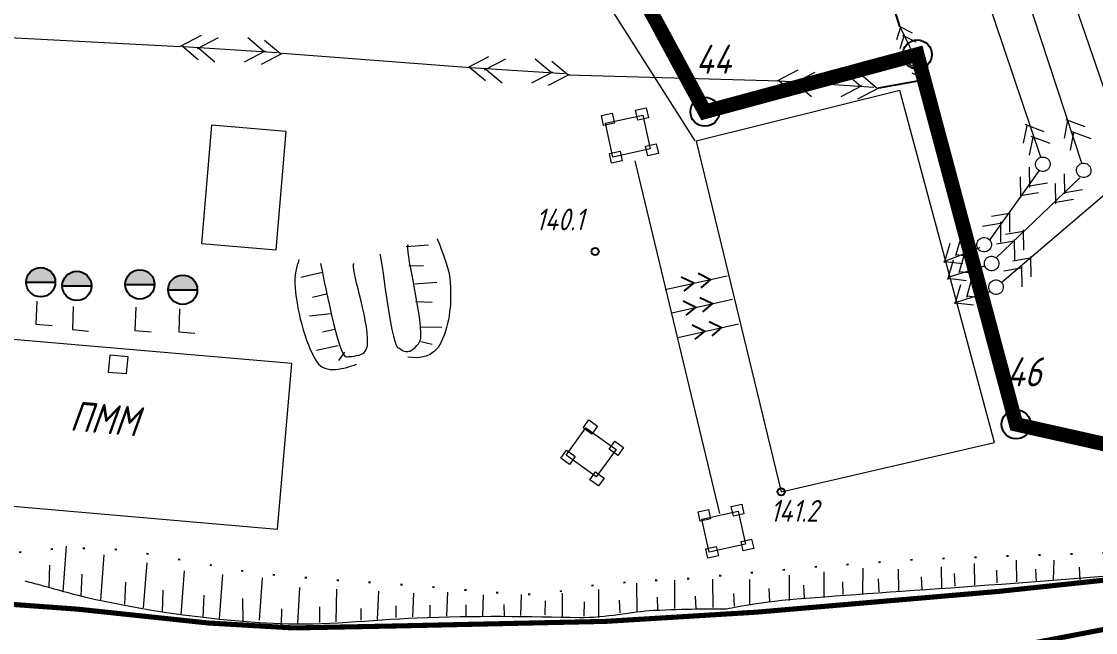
# Model space of a CAD drawing. Header units: millimetres. Extents: x 0 to 841, y 0 to 594.
# Drawn here: x 690.7 to 744.4, y 213.6 to 244.1 of the extents above; entities that cross this region are included whole.
import ezdxf
from ezdxf.lldxf.tags import DXFTag

# ---------------------------------------------------------------- set-up
doc = ezdxf.new("R2010")
doc.units = ezdxf.units.MM
doc.linetypes.add('KONTUR', pattern=[1.5, 0, -1.5])
for name, color, linetype in [('00_доповнення_топоплан', 7, 'Continuous'), ('01_Земельний_відвід_існуючий', 7, 'Continuous'), ('0_завод', 7, 'Continuous'), ('РЕЛЬЕФ', 7, 'Continuous')]:
    doc.layers.add(name, color=color, linetype=linetype)
doc.styles.add('Такие дела', font='GOST_A.TTF', dxfattribs={"oblique": 15})
tags = doc.linetypes.add('New Line41', pattern=[0.5, 0.2, -0.3]).pattern_tags.tags
tags[6:7] = [DXFTag(74, 4), DXFTag(75, 0), DXFTag(340, '0'), DXFTag(46, 1.0), DXFTag(50, 0.0), DXFTag(44, 0.0), DXFTag(45, 0.0)]
tags[4:5] = [DXFTag(74, 4), DXFTag(75, 0), DXFTag(340, '0'), DXFTag(46, 1.0), DXFTag(50, 0.0), DXFTag(44, 0.0), DXFTag(45, 0.0)]
tags = doc.linetypes.add('New Line42', pattern=[0.5, 0.2, -0.3]).pattern_tags.tags
tags[6:7] = [DXFTag(74, 4), DXFTag(75, 0), DXFTag(340, '0'), DXFTag(46, 1.0), DXFTag(50, 0.0), DXFTag(44, 0.0), DXFTag(45, 0.0)]
tags[4:5] = [DXFTag(74, 4), DXFTag(75, 0), DXFTag(340, '0'), DXFTag(46, 1.0), DXFTag(50, 0.0), DXFTag(44, 0.0), DXFTag(45, 0.0)]
tags = doc.linetypes.add('New Line43', pattern=[0.5, 0.2, -0.3]).pattern_tags.tags
tags[6:7] = [DXFTag(74, 4), DXFTag(75, 0), DXFTag(340, '0'), DXFTag(46, 1.0), DXFTag(50, 0.0), DXFTag(44, 0.0), DXFTag(45, 0.0)]
tags[4:5] = [DXFTag(74, 4), DXFTag(75, 0), DXFTag(340, '0'), DXFTag(46, 1.0), DXFTag(50, 0.0), DXFTag(44, 0.0), DXFTag(45, 0.0)]
tags = doc.linetypes.add('New Line44', pattern=[0.4, 0.1, -0.3]).pattern_tags.tags
tags[6:7] = [DXFTag(74, 4), DXFTag(75, 0), DXFTag(340, '0'), DXFTag(46, 1.0), DXFTag(50, 0.0), DXFTag(44, 0.0), DXFTag(45, 0.0)]
tags[4:5] = [DXFTag(74, 4), DXFTag(75, 0), DXFTag(340, '0'), DXFTag(46, 1.0), DXFTag(50, 0.0), DXFTag(44, 0.0), DXFTag(45, 0.0)]

msp = doc.modelspace()

# ---------------------------------------------------------------- hatches: boundary and pattern name
at = {"layer": '00_доповнення_топоплан', "linetype": 'Continuous', "lineweight": -3}
h = msp.add_hatch(color=7, dxfattribs=at)
h.dxf.hatch_style = 1
h.paths.add_polyline_path([(690.943, 231.123), (692.406, 231.123, 1)])
h = msp.add_hatch(color=7, dxfattribs=at)
h.dxf.hatch_style = 1
h.paths.add_polyline_path([(692.751, 230.938), (694.214, 230.938, 1)])
h = msp.add_hatch(color=7, dxfattribs=at)
h.dxf.hatch_style = 1
h.paths.add_polyline_path([(695.903, 231.014), (697.365, 231.014, 1)])
h = msp.add_hatch(color=7, dxfattribs=at)
h.dxf.hatch_style = 1
h.paths.add_polyline_path([(698.042, 230.746), (699.505, 230.746, 1)])

# ---------------------------------------------------------------- linework, layer by layer
at = {"layer": '00_доповнення_топоплан', "color": 7, "linetype": 'Continuous', "lineweight": -3, "flags": 128}
for points in [[(733.83, 246.379), (734.596, 243.901)], [(733.577, 240.839), (735.888, 241.244)], [(723.697, 231.395), (724.323, 231.086), (723.83, 230.676)], [(724.531, 231.568), (725.158, 231.259), (724.664, 230.849)], [(690.943, 231.123), (692.406, 231.123)], [(692.751, 230.938), (694.214, 230.938)], [(695.903, 231.014), (697.365, 231.014)], [(698.042, 230.746), (699.505, 230.746)], [(724.627, 230.363), (725.253, 230.054), (724.759, 229.644)], [(723.792, 230.191), (724.419, 229.882), (723.925, 229.472)], [(724.247, 228.992), (724.873, 228.683), (724.38, 228.273)], [(725.081, 229.164), (725.708, 228.855), (725.214, 228.445)]]:
    msp.add_lwpolyline(points, dxfattribs=at)
at = {"layer": '00_доповнення_топоплан', "color": 7, "const_width": 0.254, "flags": 128}
for points in [[(671.684, 216.384), (693.528, 214.786), (700.053, 214.095), (704.32, 213.848), (709.422, 213.947), (719.927, 214.177), (727.471, 214.638), (739.576, 215.676), (754.612, 217.274)], [(754.219, 215.576), (732.478, 211.409), (713.931, 208.152), (702.733, 206.294), (698.037, 205.447), (689.034, 204.348), (677.355, 203.522), (669.635, 203.43), (653.369, 204.255), (648.836, 204.565)]]:
    msp.add_lwpolyline(points, dxfattribs=at)
at = {"layer": '00_доповнення_топоплан', "color": 7, "linetype": 'Continuous'}
for centre in [(719.386, 232.655), (728.688, 220.654)]:
    msp.add_circle(centre, 0.181, dxfattribs=at)
at = {"layer": '00_доповнення_топоплан', "color": 7, "linetype": 'Continuous', "lineweight": -3}
for centre in [(691.674, 231.123), (693.483, 230.938), (696.634, 231.014), (698.773, 230.746)]:
    msp.add_circle(centre, 0.731, dxfattribs=at)
at = {"layer": '01_Земельний_відвід_існуючий', "color": 2, "linetype": 'Continuous', "lineweight": 50, "const_width": 0.726}
msp.add_lwpolyline([(586.612, 465.781), (654.87, 321.492), (658.213, 318.087), (665.441, 311.865), (696.586, 310.443), (695.435, 280.539), (707.44, 280.364), (716.94, 271.416), (718.903, 250.682), (724.878, 239.639), (735.492, 242.5), (740.433, 224.023), (748.542, 222.208), (749.969, 222.462), (750.056, 220.647), (784.28, 225.878), (836, 237.26)], dxfattribs=at)
at = {"layer": '01_Земельний_відвід_існуючий', "color": 7, "linetype": 'Continuous', "lineweight": -3}
for centre in [(735.492, 242.5), (724.878, 239.639), (740.433, 224.023)]:
    msp.add_circle(centre, 0.726, dxfattribs=at)
at = {"layer": '0_завод', "lineweight": 15}
for p, q in [((700.217, 238.976), (699.709, 233.06)), ((703.95, 238.655), (700.217, 238.976)), ((703.442, 232.74), (703.95, 238.655)), ((699.709, 233.06), (703.442, 232.74)), ((699.709, 233.06), (699.709, 233.06)), ((704.227, 227.06), (688.72, 228.391)), ((695.126, 227.475), (695.054, 226.634)), ((696.044, 227.397), (695.126, 227.475)), ((695.972, 226.555), (696.044, 227.397)), ((695.054, 226.634), (695.972, 226.555)), ((695.054, 226.634), (695.054, 226.634)), ((703.517, 218.79), (704.227, 227.06)), ((688.01, 220.121), (703.517, 218.79))]:
    msp.add_line(p, q, dxfattribs=at)
for centre in [(741.765, 237.016), (743.81, 236.711), (738.832, 232.997), (739.205, 232.059), (739.427, 230.876)]:
    msp.add_ellipse(centre, major_axis=(0.031, 0.362), ratio=1, dxfattribs=at)
for points in [[(738.661, 258.687), (738.661, 258.687), (746.05, 237.221), (746.05, 237.221)], [(737.158, 257.004), (737.158, 257.004), (743.724, 237.036), (743.724, 237.036)], [(735.282, 256.26), (735.282, 256.26), (741.645, 237.379), (741.645, 237.379)], [(717.456, 249.071), (717.456, 249.071), (724.364, 238.178), (724.364, 238.178)], [(734.645, 243.867), (734.645, 243.867), (734.445, 243.235), (734.445, 243.235)], [(735.26, 243.567), (735.26, 243.567), (734.596, 243.901), (734.596, 243.901)], [(734.651, 243.829), (734.651, 243.829), (735.835, 241.386), (735.835, 241.386)], [(689.144, 243.404), (689.144, 243.404), (698.653, 242.892), (698.653, 242.892)], [(699.704, 243.442), (699.704, 243.442), (698.653, 242.892), (698.653, 242.892)], [(700.542, 243.324), (700.542, 243.324), (699.491, 242.775), (699.491, 242.775)], [(702.828, 242.649), (702.828, 242.649), (702.029, 243.324), (702.029, 243.324)], [(703.667, 242.532), (703.667, 242.532), (702.867, 243.207), (702.867, 243.207)], [(734.816, 243.409), (734.816, 243.409), (734.616, 242.777), (734.616, 242.777)], [(735.431, 243.109), (735.431, 243.109), (734.767, 243.442), (734.767, 243.442)], [(698.744, 242.927), (698.744, 242.927), (699.543, 242.252), (699.543, 242.252)], [(698.808, 242.907), (698.808, 242.907), (703.498, 242.602), (703.498, 242.602)], [(699.583, 242.809), (699.583, 242.809), (700.382, 242.134), (700.382, 242.134)], [(701.868, 242.134), (701.868, 242.134), (702.919, 242.684), (702.919, 242.684)], [(702.707, 242.017), (702.707, 242.017), (703.758, 242.566), (703.758, 242.566)], [(703.758, 242.566), (703.758, 242.566), (713.166, 241.853), (713.166, 241.853)], [(714.062, 242.388), (714.062, 242.388), (713.011, 241.838), (713.011, 241.838)], [(714.901, 242.27), (714.901, 242.27), (713.85, 241.72), (713.85, 241.72)], [(717.186, 241.595), (717.186, 241.595), (716.387, 242.27), (716.387, 242.27)], [(718.025, 241.478), (718.025, 241.478), (717.225, 242.153), (717.225, 242.153)], [(735.668, 241.736), (735.668, 241.736), (735.868, 242.368), (735.868, 242.368)], [(713.102, 241.873), (713.102, 241.873), (713.902, 241.198), (713.902, 241.198)], [(713.166, 241.853), (713.166, 241.853), (717.856, 241.548), (717.856, 241.548)], [(713.941, 241.755), (713.941, 241.755), (714.74, 241.08), (714.74, 241.08)], [(716.226, 241.08), (716.226, 241.08), (717.277, 241.63), (717.277, 241.63)], [(729.523, 241.715), (729.523, 241.715), (728.472, 241.165), (728.472, 241.165)], [(730.362, 241.597), (730.362, 241.597), (729.311, 241.047), (729.311, 241.047)], [(732.647, 240.922), (732.647, 240.922), (731.848, 241.597), (731.848, 241.597)], [(735.054, 242.036), (735.054, 242.036), (735.717, 241.703), (735.717, 241.703)], [(735.839, 241.278), (735.839, 241.278), (736.039, 241.91), (736.039, 241.91)], [(717.065, 240.963), (717.065, 240.963), (718.116, 241.512), (718.116, 241.512)], [(718.025, 241.478), (718.025, 241.478), (728.627, 241.18), (728.627, 241.18)], [(728.563, 241.2), (728.563, 241.2), (729.363, 240.525), (729.363, 240.525)], [(728.627, 241.18), (728.627, 241.18), (733.317, 240.875), (733.317, 240.875)], [(729.402, 241.082), (729.402, 241.082), (730.202, 240.407), (730.202, 240.407)], [(733.486, 240.805), (733.486, 240.805), (732.687, 241.48), (732.687, 241.48)], [(735.225, 241.578), (735.225, 241.578), (735.888, 241.244), (735.888, 241.244)], [(731.688, 240.407), (731.688, 240.407), (732.739, 240.957), (732.739, 240.957)], [(732.526, 240.29), (732.526, 240.29), (733.577, 240.839), (733.577, 240.839)], [(719.709, 239.445), (719.709, 239.445), (720.244, 239.562), (720.244, 239.562)], [(720.244, 239.562), (720.244, 239.562), (720.351, 239.075), (720.351, 239.075)], [(721.408, 239.712), (721.408, 239.712), (721.944, 239.83), (721.944, 239.83)], [(721.944, 239.83), (721.944, 239.83), (722.051, 239.343), (722.051, 239.343)], [(740.964, 238.958), (740.964, 238.958), (740.786, 238.072), (740.786, 238.072)], [(741.841, 238.642), (741.841, 238.642), (740.892, 238.996), (740.892, 238.996)], [(743.006, 239.199), (743.006, 239.199), (742.828, 238.313), (742.828, 238.313)], [(743.884, 238.883), (743.884, 238.883), (742.934, 239.237), (742.934, 239.237)], [(742.141, 238.045), (742.141, 238.045), (741.192, 238.4), (741.192, 238.4)], [(743.306, 238.602), (743.306, 238.602), (743.128, 237.716), (743.128, 237.716)], [(744.183, 238.286), (744.183, 238.286), (743.234, 238.641), (743.234, 238.641)], [(721.912, 237.926), (721.912, 237.926), (722.447, 238.044), (722.447, 238.044)], [(722.447, 238.044), (722.447, 238.044), (722.554, 237.557), (722.554, 237.557)], [(724.437, 238.172), (724.437, 238.172), (728.688, 220.654), (728.688, 220.654)], [(741.263, 238.361), (741.263, 238.361), (741.085, 237.475), (741.085, 237.475)], [(720.103, 237.556), (720.103, 237.556), (720.639, 237.673), (720.639, 237.673)], [(720.639, 237.673), (720.639, 237.673), (720.746, 237.186), (720.746, 237.186)], [(725.625, 219.561), (725.625, 219.561), (721.384, 237.188), (721.384, 237.188)], [(741.085, 236.872), (741.085, 236.872), (741.094, 235.859), (741.094, 235.859)], [(741.57, 236.693), (741.57, 236.693), (739.086, 233.199), (739.086, 233.199)], [(743.621, 236.338), (743.621, 236.338), (739.428, 232.337), (739.428, 232.337)], [(746.076, 236.544), (746.076, 236.544), (739.74, 231.121), (739.74, 231.121)], [(740.635, 236.379), (740.635, 236.379), (740.644, 235.366), (740.644, 235.366)], [(742.841, 236.543), (742.841, 236.543), (742.849, 235.53), (742.849, 235.53)], [(741.104, 235.94), (741.104, 235.94), (741.995, 236.09), (741.995, 236.09)], [(742.39, 236.05), (742.39, 236.05), (742.399, 235.037), (742.399, 235.037)], [(742.859, 235.611), (742.859, 235.611), (743.751, 235.761), (743.751, 235.761)], [(740.653, 235.447), (740.653, 235.447), (741.545, 235.597), (741.545, 235.597)], [(742.409, 235.118), (742.409, 235.118), (743.301, 235.268), (743.301, 235.268)], [(740.119, 233.624), (740.119, 233.624), (740.11, 234.637), (740.11, 234.637)], [(740.1, 234.556), (740.1, 234.556), (739.209, 234.406), (739.209, 234.406)], [(739.669, 233.131), (739.669, 233.131), (739.66, 234.144), (739.66, 234.144)], [(739.65, 234.063), (739.65, 234.063), (738.758, 233.913), (738.758, 233.913)], [(740.797, 233.664), (740.797, 233.664), (739.905, 233.513), (739.905, 233.513)], [(740.815, 232.731), (740.815, 232.731), (740.807, 233.745), (740.807, 233.745)], [(737.118, 233.063), (737.118, 233.063), (736.837, 232.09), (736.837, 232.09)], [(737.69, 233.407), (737.69, 233.407), (737.409, 232.434), (737.409, 232.434)], [(740.346, 233.171), (740.346, 233.171), (739.455, 233.02), (739.455, 233.02)], [(740.365, 232.238), (740.365, 232.238), (740.356, 233.252), (740.356, 233.252)], [(708.632, 232.528), (708.765, 231.994), (709.23, 227.705), (709.582, 227.826)], [(711.053, 232.98), (711.053, 232.98), (709.946, 232.892), (709.946, 232.892)], [(738.624, 232.843), (738.624, 232.843), (736.796, 232.147), (736.796, 232.147)], [(737.442, 232.508), (737.442, 232.508), (738.339, 232.398), (738.339, 232.398)], [(737.856, 232.561), (737.856, 232.561), (737.574, 231.587), (737.574, 231.587)], [(705.659, 232.05), (705.792, 231.517), (706.59, 227.271), (706.942, 227.393)], [(710.817, 231.937), (710.817, 231.937), (710.083, 231.927), (710.083, 231.927)], [(736.87, 232.164), (736.87, 232.164), (737.767, 232.054), (737.767, 232.054)], [(737.283, 232.217), (737.283, 232.217), (737.002, 231.243), (737.002, 231.243)], [(738.843, 231.932), (738.843, 231.932), (737.025, 231.354), (737.025, 231.354)], [(741.157, 232.325), (741.157, 232.325), (740.266, 232.174), (740.266, 232.174)], [(741.176, 231.392), (741.176, 231.392), (741.167, 232.405), (741.167, 232.405)], [(705.767, 231.601), (705.767, 231.601), (704.684, 231.364), (704.684, 231.364)], [(722.884, 230.755), (722.884, 230.755), (725.985, 231.442), (725.985, 231.442)], [(737.607, 231.661), (737.607, 231.661), (738.505, 231.551), (738.505, 231.551)], [(740.707, 231.832), (740.707, 231.832), (739.815, 231.681), (739.815, 231.681)], [(740.726, 230.899), (740.726, 230.899), (740.717, 231.912), (740.717, 231.912)], [(711.479, 231.111), (711.479, 231.111), (710.372, 231.023), (710.372, 231.023)], [(737.035, 231.317), (737.035, 231.317), (737.932, 231.207), (737.932, 231.207)], [(737.654, 230.996), (737.654, 230.996), (737.373, 230.022), (737.373, 230.022)], [(738.226, 231.34), (738.226, 231.34), (737.945, 230.366), (737.945, 230.366)], [(705.967, 230.521), (705.967, 230.521), (705.257, 230.362), (705.257, 230.362)], [(739.15, 230.657), (739.15, 230.657), (737.332, 230.079), (737.332, 230.079)], [(737.978, 230.44), (737.978, 230.44), (738.875, 230.33), (738.875, 230.33)], [(691.477, 230.179), (691.477, 230.179), (691.436, 229.026), (691.436, 229.026)], [(693.305, 229.907), (693.305, 229.907), (693.264, 228.753), (693.264, 228.753)], [(696.426, 229.87), (696.426, 229.87), (696.385, 228.717), (696.385, 228.717)], [(698.619, 229.798), (698.619, 229.798), (698.578, 228.644), (698.578, 228.644)], [(711.246, 230.105), (711.246, 230.105), (710.406, 230.14), (710.406, 230.14)], [(723.224, 229.59), (723.224, 229.59), (726.252, 230.283), (726.252, 230.283)], [(737.406, 230.096), (737.406, 230.096), (738.303, 229.986), (738.303, 229.986)], [(706.177, 229.55), (706.177, 229.55), (705.103, 229.422), (705.103, 229.422)], [(706.366, 228.764), (706.366, 228.764), (705.769, 228.632), (705.769, 228.632)], [(711.725, 228.854), (711.725, 228.854), (710.628, 228.875), (710.628, 228.875)], [(723.521, 228.355), (723.521, 228.355), (726.549, 229.048), (726.549, 229.048)], [(706.552, 227.942), (706.552, 227.942), (705.469, 227.705), (705.469, 227.705)], [(709.582, 227.826), (709.625, 227.841), (709.85, 227.559), (710.131, 227.682)], [(711.25, 228.015), (711.25, 228.015), (710.674, 228.138), (710.674, 228.138)], [(706.942, 227.393), (706.985, 227.408), (707.417, 227.401), (707.698, 227.525)], [(719.076, 224.245), (719.076, 224.245), (719.511, 223.931), (719.511, 223.931)], [(719.511, 223.931), (719.511, 223.931), (719.225, 223.536), (719.225, 223.536)], [(720.378, 223.18), (720.378, 223.18), (720.812, 222.866), (720.812, 222.866)], [(720.812, 222.866), (720.812, 222.866), (720.527, 222.472), (720.527, 222.472)], [(728.688, 220.654), (728.688, 220.654), (739.345, 223.111), (739.345, 223.111)], [(717.957, 222.728), (717.957, 222.728), (718.391, 222.414), (718.391, 222.414)], [(718.391, 222.414), (718.391, 222.414), (718.105, 222.02), (718.105, 222.02)], [(719.403, 221.651), (719.403, 221.651), (719.838, 221.337), (719.838, 221.337)], [(719.838, 221.337), (719.838, 221.337), (719.552, 220.942), (719.552, 220.942)], [(724.534, 219.655), (724.534, 219.655), (725.057, 219.77), (725.057, 219.77)], [(725.057, 219.77), (725.057, 219.77), (725.162, 219.294), (725.162, 219.294)], [(726.195, 219.916), (726.195, 219.916), (726.718, 220.031), (726.718, 220.031)], [(726.718, 220.031), (726.718, 220.031), (726.823, 219.555), (726.823, 219.555)], [(726.686, 218.171), (726.686, 218.171), (727.21, 218.286), (727.21, 218.286)], [(727.21, 218.286), (727.21, 218.286), (727.314, 217.81), (727.314, 217.81)], [(692.943, 217.927), (692.943, 217.927), (692.775, 215.667), (692.775, 215.667)], [(694.837, 217.5), (694.837, 217.5), (694.67, 215.24), (694.67, 215.24)], [(724.919, 217.809), (724.919, 217.809), (725.443, 217.924), (725.443, 217.924)], [(725.443, 217.924), (725.443, 217.924), (725.547, 217.448), (725.547, 217.448)], [(692.122, 216.993), (692.122, 216.993), (692.08, 215.885), (692.08, 215.885)], [(696.972, 217.106), (696.972, 217.106), (696.805, 214.845), (696.805, 214.845)], [(736.683, 216.897), (736.683, 216.897), (736.696, 215.812), (736.696, 215.812)], [(738.338, 217.073), (738.338, 217.073), (738.351, 215.987), (738.351, 215.987)], [(740.442, 217.236), (740.442, 217.236), (740.455, 216.151), (740.455, 216.151)], [(742.32, 217.234), (742.32, 217.234), (742.289, 216.258), (742.289, 216.258)], [(693.723, 216.538), (693.723, 216.538), (693.681, 215.431), (693.681, 215.431)], [(698.842, 216.707), (698.842, 216.707), (698.679, 214.499), (698.679, 214.499)], [(700.757, 216.516), (700.757, 216.516), (700.594, 214.308), (700.594, 214.308)], [(729.084, 216.492), (729.084, 216.492), (729.08, 215.222), (729.08, 215.222)], [(730.817, 216.66), (730.817, 216.66), (730.814, 215.391), (730.814, 215.391)], [(732.763, 216.837), (732.763, 216.837), (732.76, 215.568), (732.76, 215.568)], [(734.532, 216.791), (734.532, 216.791), (734.544, 215.706), (734.544, 215.706)], [(735.688, 216.401), (735.688, 216.401), (735.713, 215.764), (735.713, 215.764)], [(737.343, 216.576), (737.343, 216.576), (737.368, 215.939), (737.368, 215.939)], [(739.447, 216.74), (739.447, 216.74), (739.472, 216.103), (739.472, 216.103)], [(741.408, 216.783), (741.408, 216.783), (741.433, 216.146), (741.433, 216.146)], [(743.586, 216.887), (743.586, 216.887), (743.611, 216.25), (743.611, 216.25)], [(690.886, 216.202), (691.746, 215.983), (692.603, 215.721), (693.464, 215.502)], [(695.911, 216.139), (695.911, 216.139), (695.868, 215.031), (695.868, 215.031)], [(702.753, 216.345), (702.753, 216.345), (702.598, 214.242), (702.598, 214.242)], [(704.616, 215.867), (704.616, 215.867), (704.513, 214.051), (704.513, 214.051)], [(721.458, 216.088), (721.458, 216.088), (721.467, 214.659), (721.467, 214.659)], [(723.349, 216.243), (723.349, 216.243), (723.358, 214.814), (723.358, 214.814)], [(725.257, 216.291), (725.257, 216.291), (725.267, 214.862), (725.267, 214.862)], [(727.107, 216.265), (727.107, 216.265), (727.104, 214.995), (727.104, 214.995)], [(729.807, 215.98), (729.807, 215.98), (729.831, 215.343), (729.831, 215.343)], [(731.753, 216.157), (731.753, 216.157), (731.777, 215.52), (731.777, 215.52)], [(733.537, 216.295), (733.537, 216.295), (733.562, 215.658), (733.562, 215.658)], [(693.464, 215.502), (693.683, 215.447), (697.946, 214.336), (703.651, 214.067)], [(697.781, 215.74), (697.781, 215.74), (697.739, 214.633), (697.739, 214.633)], [(699.822, 215.485), (699.822, 215.485), (699.78, 214.378), (699.78, 214.378)], [(701.765, 215.319), (701.765, 215.319), (701.775, 214.207), (701.775, 214.207)], [(706.461, 215.789), (706.461, 215.789), (706.426, 214.152), (706.426, 214.152)], [(708.568, 215.687), (708.568, 215.687), (708.499, 214.265), (708.499, 214.265)], [(710.306, 215.591), (710.306, 215.591), (710.257, 214.405), (710.257, 214.405)], [(712.002, 215.63), (712.002, 215.63), (711.953, 214.444), (711.953, 214.444)], [(713.79, 215.503), (713.79, 215.503), (713.752, 214.449), (713.752, 214.449)], [(715.696, 215.525), (715.696, 215.525), (715.658, 214.47), (715.658, 214.47)], [(717.738, 215.588), (717.738, 215.588), (717.742, 214.397), (717.742, 214.397)], [(719.553, 215.776), (719.553, 215.776), (719.562, 214.347), (719.562, 214.347)], [(722.482, 215.392), (722.482, 215.392), (722.507, 214.755), (722.507, 214.755)], [(724.391, 215.44), (724.391, 215.44), (724.416, 214.803), (724.416, 214.803)], [(726.306, 215.566), (726.306, 215.566), (726.331, 214.929), (726.331, 214.929)], [(728.073, 215.811), (728.073, 215.811), (728.098, 215.175), (728.098, 215.175)], [(703.705, 214.808), (703.705, 214.808), (703.69, 214.016), (703.69, 214.016)], [(705.618, 214.909), (705.618, 214.909), (705.603, 214.116), (705.603, 214.116)], [(707.673, 214.812), (707.673, 214.812), (707.676, 214.229), (707.676, 214.229)], [(709.431, 214.952), (709.431, 214.952), (709.434, 214.369), (709.434, 214.369)], [(711.127, 214.991), (711.127, 214.991), (711.13, 214.409), (711.13, 214.409)], [(712.926, 214.996), (712.926, 214.996), (712.929, 214.413), (712.929, 214.413)], [(714.832, 215.017), (714.832, 215.017), (714.835, 214.435), (714.835, 214.435)], [(716.886, 215.211), (716.886, 215.211), (716.877, 214.498), (716.877, 214.498)], [(718.838, 215.149), (718.838, 215.149), (718.829, 214.436), (718.829, 214.436)], [(720.591, 215.237), (720.591, 215.237), (720.616, 214.6), (720.616, 214.6)], [(703.651, 214.067), (705.793, 213.966), (708.136, 214.255), (710.493, 214.355)], [(710.493, 214.355), (713.338, 214.477), (716.194, 214.422), (718.6, 214.376)], [(718.6, 214.376), (719.945, 214.35), (721.214, 214.678), (722.302, 214.729)]]:
    msp.add_open_spline(points, degree=3, dxfattribs=at)
for points, knots in [([(734.624, 240.706), (734.624, 240.706), (734.624, 240.706), (724.437, 238.172), (724.437, 238.172)], [0.75, 0.75, 0.75, 0.75, 0.75, 1, 1, 1, 1]), ([(739.345, 223.111), (739.345, 223.111), (739.345, 223.111), (734.624, 240.706), (734.624, 240.706)], [0.5, 0.5, 0.5, 0.5, 0.5, 0.75, 0.75, 0.75, 0.75]), ([(719.815, 238.958), (719.815, 238.958), (719.815, 238.958), (719.709, 239.445), (719.709, 239.445)], [0.75, 0.75, 0.75, 0.75, 0.75, 1, 1, 1, 1]), ([(721.515, 239.225), (721.515, 239.225), (721.515, 239.225), (721.408, 239.712), (721.408, 239.712)], [0.75, 0.75, 0.75, 0.75, 0.75, 1, 1, 1, 1]), ([(720.351, 239.075), (720.351, 239.075), (720.351, 239.075), (719.815, 238.958), (719.815, 238.958)], [0.5, 0.5, 0.5, 0.5, 0.5, 0.75, 0.75, 0.75, 0.75]), ([(722.051, 239.343), (722.051, 239.343), (722.051, 239.343), (721.515, 239.225), (721.515, 239.225)], [0.5, 0.5, 0.5, 0.5, 0.5, 0.75, 0.75, 0.75, 0.75]), ([(722.019, 237.439), (722.019, 237.439), (722.019, 237.439), (721.912, 237.926), (721.912, 237.926)], [0.75, 0.75, 0.75, 0.75, 0.75, 1, 1, 1, 1]), ([(720.21, 237.069), (720.21, 237.069), (720.21, 237.069), (720.103, 237.556), (720.103, 237.556)], [0.75, 0.75, 0.75, 0.75, 0.75, 1, 1, 1, 1]), ([(722.554, 237.557), (722.554, 237.557), (722.554, 237.557), (722.019, 237.439), (722.019, 237.439)], [0.5, 0.5, 0.5, 0.5, 0.5, 0.75, 0.75, 0.75, 0.75]), ([(720.746, 237.186), (720.746, 237.186), (720.746, 237.186), (720.21, 237.069), (720.21, 237.069)], [0.5, 0.5, 0.5, 0.5, 0.5, 0.75, 0.75, 0.75, 0.75]), ([(710.677, 228.324), (710.677, 228.324), (710.739, 229.645), (709.827, 232.866), (710.065, 232.992)], [0.75, 0.75, 0.75, 0.75, 0.75, 1, 1, 1, 1]), ([(708.013, 228.039), (708.013, 228.039), (708.075, 229.36), (707.108, 231.927), (707.345, 232.052)], [0.75, 0.75, 0.75, 0.75, 0.75, 1, 1, 1, 1]), ([(691.436, 229.026), (691.436, 229.026), (691.436, 229.026), (692.24, 228.957), (692.24, 228.957)], [0.5, 0.5, 0.5, 0.5, 0.5, 1, 1, 1, 1]), ([(693.264, 228.753), (693.264, 228.753), (693.264, 228.753), (694.068, 228.684), (694.068, 228.684)], [0.5, 0.5, 0.5, 0.5, 0.5, 1, 1, 1, 1]), ([(696.385, 228.717), (696.385, 228.717), (696.385, 228.717), (697.189, 228.648), (697.189, 228.648)], [0.5, 0.5, 0.5, 0.5, 0.5, 1, 1, 1, 1]), ([(698.578, 228.644), (698.578, 228.644), (698.578, 228.644), (699.382, 228.575), (699.382, 228.575)], [0.5, 0.5, 0.5, 0.5, 0.5, 1, 1, 1, 1]), ([(710.131, 227.682), (710.131, 227.682), (710.349, 227.778), (710.666, 228.098), (710.677, 228.324)], [0.5, 0.5, 0.5, 0.5, 0.5, 0.75, 0.75, 0.75, 0.75]), ([(707.698, 227.525), (707.698, 227.525), (707.917, 227.621), (708.003, 227.814), (708.013, 228.039)], [0.5, 0.5, 0.5, 0.5, 0.5, 0.75, 0.75, 0.75, 0.75]), ([(718.791, 223.85), (718.791, 223.85), (718.791, 223.85), (719.076, 224.245), (719.076, 224.245)], [0.75, 0.75, 0.75, 0.75, 0.75, 1, 1, 1, 1]), ([(719.225, 223.536), (719.225, 223.536), (719.225, 223.536), (718.791, 223.85), (718.791, 223.85)], [0.5, 0.5, 0.5, 0.5, 0.5, 0.75, 0.75, 0.75, 0.75]), ([(720.092, 222.785), (720.092, 222.785), (720.092, 222.785), (720.378, 223.18), (720.378, 223.18)], [0.75, 0.75, 0.75, 0.75, 0.75, 1, 1, 1, 1]), ([(717.671, 222.333), (717.671, 222.333), (717.671, 222.333), (717.957, 222.728), (717.957, 222.728)], [0.75, 0.75, 0.75, 0.75, 0.75, 1, 1, 1, 1]), ([(718.105, 222.02), (718.105, 222.02), (718.105, 222.02), (717.671, 222.333), (717.671, 222.333)], [0.5, 0.5, 0.5, 0.5, 0.5, 0.75, 0.75, 0.75, 0.75]), ([(720.527, 222.472), (720.527, 222.472), (720.527, 222.472), (720.092, 222.785), (720.092, 222.785)], [0.5, 0.5, 0.5, 0.5, 0.5, 0.75, 0.75, 0.75, 0.75]), ([(719.118, 221.256), (719.118, 221.256), (719.118, 221.256), (719.403, 221.651), (719.403, 221.651)], [0.75, 0.75, 0.75, 0.75, 0.75, 1, 1, 1, 1]), ([(719.552, 220.942), (719.552, 220.942), (719.552, 220.942), (719.118, 221.256), (719.118, 221.256)], [0.5, 0.5, 0.5, 0.5, 0.5, 0.75, 0.75, 0.75, 0.75]), ([(724.638, 219.179), (724.638, 219.179), (724.638, 219.179), (724.534, 219.655), (724.534, 219.655)], [0.75, 0.75, 0.75, 0.75, 0.75, 1, 1, 1, 1]), ([(726.299, 219.44), (726.299, 219.44), (726.299, 219.44), (726.195, 219.916), (726.195, 219.916)], [0.75, 0.75, 0.75, 0.75, 0.75, 1, 1, 1, 1]), ([(725.162, 219.294), (725.162, 219.294), (725.162, 219.294), (724.638, 219.179), (724.638, 219.179)], [0.5, 0.5, 0.5, 0.5, 0.5, 0.75, 0.75, 0.75, 0.75]), ([(726.823, 219.555), (726.823, 219.555), (726.823, 219.555), (726.299, 219.44), (726.299, 219.44)], [0.5, 0.5, 0.5, 0.5, 0.5, 0.75, 0.75, 0.75, 0.75]), ([(726.791, 217.695), (726.791, 217.695), (726.791, 217.695), (726.686, 218.171), (726.686, 218.171)], [0.75, 0.75, 0.75, 0.75, 0.75, 1, 1, 1, 1]), ([(725.024, 217.333), (725.024, 217.333), (725.024, 217.333), (724.919, 217.809), (724.919, 217.809)], [0.75, 0.75, 0.75, 0.75, 0.75, 1, 1, 1, 1]), ([(725.547, 217.448), (725.547, 217.448), (725.547, 217.448), (725.024, 217.333), (725.024, 217.333)], [0.5, 0.5, 0.5, 0.5, 0.5, 0.75, 0.75, 0.75, 0.75]), ([(727.314, 217.81), (727.314, 217.81), (727.314, 217.81), (726.791, 217.695), (726.791, 217.695)], [0.5, 0.5, 0.5, 0.5, 0.5, 0.75, 0.75, 0.75, 0.75]), ([(729.471, 215.301), (729.471, 215.301), (734.143, 215.68), (742.436, 216.163), (748.259, 216.759)], [0.7777778, 0.7777778, 0.7777778, 0.7777778, 0.7777778, 0.8888889, 0.8888889, 0.8888889, 0.8888889]), ([(725.927, 214.802), (725.927, 214.802), (726.024, 214.801), (727.347, 215.128), (729.471, 215.301)], [0.6666667, 0.6666667, 0.6666667, 0.6666667, 0.6666667, 0.7777778, 0.7777778, 0.7777778, 0.7777778]), ([(722.302, 214.729), (722.302, 214.729), (723.913, 214.805), (725.175, 214.814), (725.927, 214.802)], [0.5555556, 0.5555556, 0.5555556, 0.5555556, 0.5555556, 0.6666667, 0.6666667, 0.6666667, 0.6666667])]:
    msp.add_open_spline(points, degree=3, knots=knots, dxfattribs=at)
at = {"layer": '0_завод', "linetype": 'New Line43', "lineweight": 15}
for points in [[(719.908, 239.067), (719.908, 239.067), (721.768, 239.476), (721.768, 239.476)], [(721.768, 239.476), (721.768, 239.476), (722.139, 237.785), (722.139, 237.785)]]:
    msp.add_open_spline(points, degree=3, dxfattribs=at)
for points, knots in [([(720.279, 237.377), (720.279, 237.377), (720.279, 237.377), (719.908, 239.067), (719.908, 239.067)], [0.75, 0.75, 0.75, 0.75, 0.75, 1, 1, 1, 1]), ([(722.139, 237.785), (722.139, 237.785), (722.139, 237.785), (720.279, 237.377), (720.279, 237.377)], [0.5, 0.5, 0.5, 0.5, 0.5, 0.75, 0.75, 0.75, 0.75])]:
    msp.add_open_spline(points, degree=3, knots=knots, dxfattribs=at)
at = {"layer": '0_завод', "linetype": 'New Line44', "lineweight": 0}
for points in [[(711.499, 233.314), (711.53, 233.165), (712.078, 231.902), (712.128, 231.316)], [(704.577, 232.253), (704.566, 232.101), (704.344, 231.669), (704.375, 231.081)], [(704.375, 231.081), (704.438, 229.878), (704.867, 228.086), (705.471, 227.146)], [(712.128, 231.316), (712.23, 230.116), (712.146, 229.114), (711.676, 228.101)], [(706.855, 227.623), (706.855, 227.623), (706.563, 227.208), (706.563, 227.208)]]:
    msp.add_open_spline(points, degree=3, dxfattribs=at)
for points in [[(711.676, 228.101), (711.676, 228.101), (711.346, 227.39), (710.612, 227.276), (710.022, 227.385)], [(705.471, 227.146), (705.471, 227.146), (705.895, 226.487), (706.894, 226.832), (707.463, 227.021)]]:
    msp.add_open_spline(points, degree=3, knots=[0.6666667, 0.6666667, 0.6666667, 0.6666667, 0.6666667, 1, 1, 1, 1], dxfattribs=at)
at = {"layer": '0_завод', "linetype": 'New Line41', "lineweight": 15}
for points, knots in [([(717.941, 222.483), (717.941, 222.483), (717.941, 222.483), (718.931, 223.854), (718.931, 223.854)], [0.75, 0.75, 0.75, 0.75, 0.75, 1, 1, 1, 1]), ([(719.448, 221.394), (719.448, 221.394), (719.448, 221.394), (717.941, 222.483), (717.941, 222.483)], [0.5, 0.5, 0.5, 0.5, 0.5, 0.75, 0.75, 0.75, 0.75])]:
    msp.add_open_spline(points, degree=3, knots=knots, dxfattribs=at)
for points in [[(718.931, 223.854), (718.931, 223.854), (720.439, 222.765), (720.439, 222.765)], [(720.439, 222.765), (720.439, 222.765), (719.448, 221.394), (719.448, 221.394)]]:
    msp.add_open_spline(points, degree=3, dxfattribs=at)
at = {"layer": '0_завод', "linetype": 'New Line42', "lineweight": 15}
for points in [[(724.729, 219.286), (724.729, 219.286), (726.546, 219.685), (726.546, 219.685)], [(726.546, 219.685), (726.546, 219.685), (726.908, 218.033), (726.908, 218.033)]]:
    msp.add_open_spline(points, degree=3, dxfattribs=at)
for points, knots in [([(725.091, 217.634), (725.091, 217.634), (725.091, 217.634), (724.729, 219.286), (724.729, 219.286)], [0.75, 0.75, 0.75, 0.75, 0.75, 1, 1, 1, 1]), ([(726.908, 218.033), (726.908, 218.033), (726.908, 218.033), (725.091, 217.634), (725.091, 217.634)], [0.5, 0.5, 0.5, 0.5, 0.5, 0.75, 0.75, 0.75, 0.75])]:
    msp.add_open_spline(points, degree=3, knots=knots, dxfattribs=at)
at = {"layer": 'РЕЛЬЕФ', "linetype": 'KONTUR', "flags": 128}
msp.add_lwpolyline([(720.402, 212.228), (717.47, 212.106), (716.852, 212.023), (706.323, 210.475), (699.538, 209.48), (699.519, 209.477), (699.001, 209.385), (697.708, 209.226), (696.518, 209.186), (695.465, 209.257), (695.193, 209.295), (694.526, 209.454), (693.622, 209.79), (692.881, 210.121), (692.016, 210.463), (691.906, 210.454), (691.875, 210.449), (691.503, 210.333), (691.133, 210.1), (690.743, 209.721), (690.371, 209.24), (690.256, 208.981), (689.939, 208.431), (689.561, 207.988), (689.139, 207.659), (688.68, 207.439), (688.268, 207.334), (687.991, 207.303), (686.781, 207.286), (685.066, 207.379), (682.277, 207.654), (679.658, 207.938), (673.967, 208.583), (670.568, 209.073), (668.251, 209.512), (666.991, 209.824), (666.601, 209.991), (666.192, 210.288), (665.763, 210.739), (665.315, 211.373), (664.868, 212.198), (664.475, 213.148), (664.292, 213.841), (664.291, 213.855), (664.232, 214.163), (663.921, 215.616), (663.875, 216.41), (663.942, 217.104), (664.108, 217.713), (664.37, 218.255), (664.721, 218.734), (665.172, 219.163), (665.601, 219.466), (666.795, 220.27), (667.821, 220.893), (668.538, 221.206), (669.087, 221.347), (669.54, 221.384), (670.78, 221.322), (672.292, 221.133), (674.41, 220.747), (677.001, 220.225), (677.168, 220.195), (678.411, 220.039), (680.511, 219.959), (682.496, 219.916), (683.659, 219.816), (684.549, 219.648), (685.782, 219.281), (686.997, 218.805), (688.175, 218.228), (689.276, 217.568), (689.423, 217.469), (689.521, 217.469), (689.638, 217.486), (690.155, 217.575), (691.603, 217.759), (693.112, 217.84), (694.724, 217.816), (695.361, 217.779), (696.619, 217.635), (698.533, 217.294), (701.615, 216.732), (703.726, 216.467), (706.504, 216.234), (708.95, 216.085), (711.168, 215.904), (715.417, 215.539), (715.66, 215.531), (716.691, 215.558), (717.501, 215.659), (719.105, 215.964), (719.781, 216.051), (722.514, 216.239), (723.832, 216.296), (724.716, 216.382), (730.555, 216.925), (735.28, 217.263), (738.135, 217.381), (745.619, 217.639), (746.507, 217.717), (748.49, 217.969), (748.904, 218.035), (750.948, 218.426), (752.954, 218.921), (754.182, 219.29)], dxfattribs=at)

# ---------------------------------------------------------------- texts
at = {"layer": '00_доповнення_топоплан', "color": 7, "linetype": 'Continuous', "style": 'Такие дела', "oblique": 15}
for s, p in [('140.1', (716.427, 233.712)), ('141.2', (728.142, 219.154))]:
    msp.add_text(s, height=1.089, dxfattribs=at).set_placement(p)
at = {"layer": '01_Земельний_відвід_існуючий', "color": 7, "linetype": 'Continuous', "lineweight": -3, "char_height": 1.452, "attachment_point": 1, "style": 'Такие дела'}
for s, insert in [('44', (724.418, 242.988)), ('46', (739.972, 227.372))]:
    msp.add_mtext_dynamic_manual_height_columns(s, width=5.04905, gutter_width=15, heights=[0], dxfattribs=dict(at, insert=insert))
at = {"layer": '0_завод', "style": 'Такие дела', "oblique": 15}
msp.add_text('ПММ', height=1.4752, rotation=355.0941, dxfattribs=at).set_placement((693.104, 223.708))

doc.saveas('drawing.dxf')
